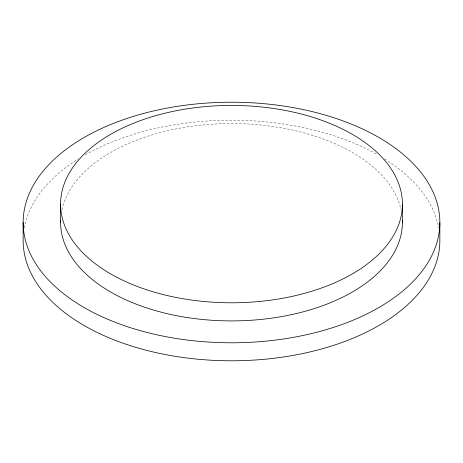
<?xml version="1.0" encoding="UTF-8"?>
<svg xmlns="http://www.w3.org/2000/svg" width="463" height="463" viewBox="0 0 463 463"><rect width="100%" height="100%" fill="white"/><g stroke="black" fill="none" stroke-linecap="round" stroke-linejoin="round"><path stroke-width="0.35" stroke-dasharray="2.31 1.74" d="M24.29 227.941A208.35 120.287 0 0 1 78.351 158.936M85.337 154.775A208.35 120.287 0 0 1 377.663 154.775M384.649 158.936A208.35 120.287 0 0 1 438.71 227.941M61.967 209.704A170.916 98.677 0 0 1 231.5 123.557A170.916 98.677 0 0 1 401.033 209.704"/><path stroke-width="0.69" d="M439.85 222.506A208.35 120.287 0 0 1 127.325 326.675A208.35 120.287 0 0 1 127.325 118.331A208.35 120.287 0 0 1 439.85 222.506L439.85 240.494A208.35 120.287 0 0 1 231.5 360.787A208.35 120.287 0 0 1 23.15 240.494L23.15 222.506M402.416 204.108A170.916 98.677 0 0 1 146.042 289.572A170.916 98.677 0 0 1 146.042 118.65A170.916 98.677 0 0 1 402.416 204.108L402.416 222.234M60.584 204.108L60.584 222.234M402.405 220.851A170.916 98.677 0 0 1 231.5 320.911A170.916 98.677 0 0 1 60.595 220.851"/></g></svg>
